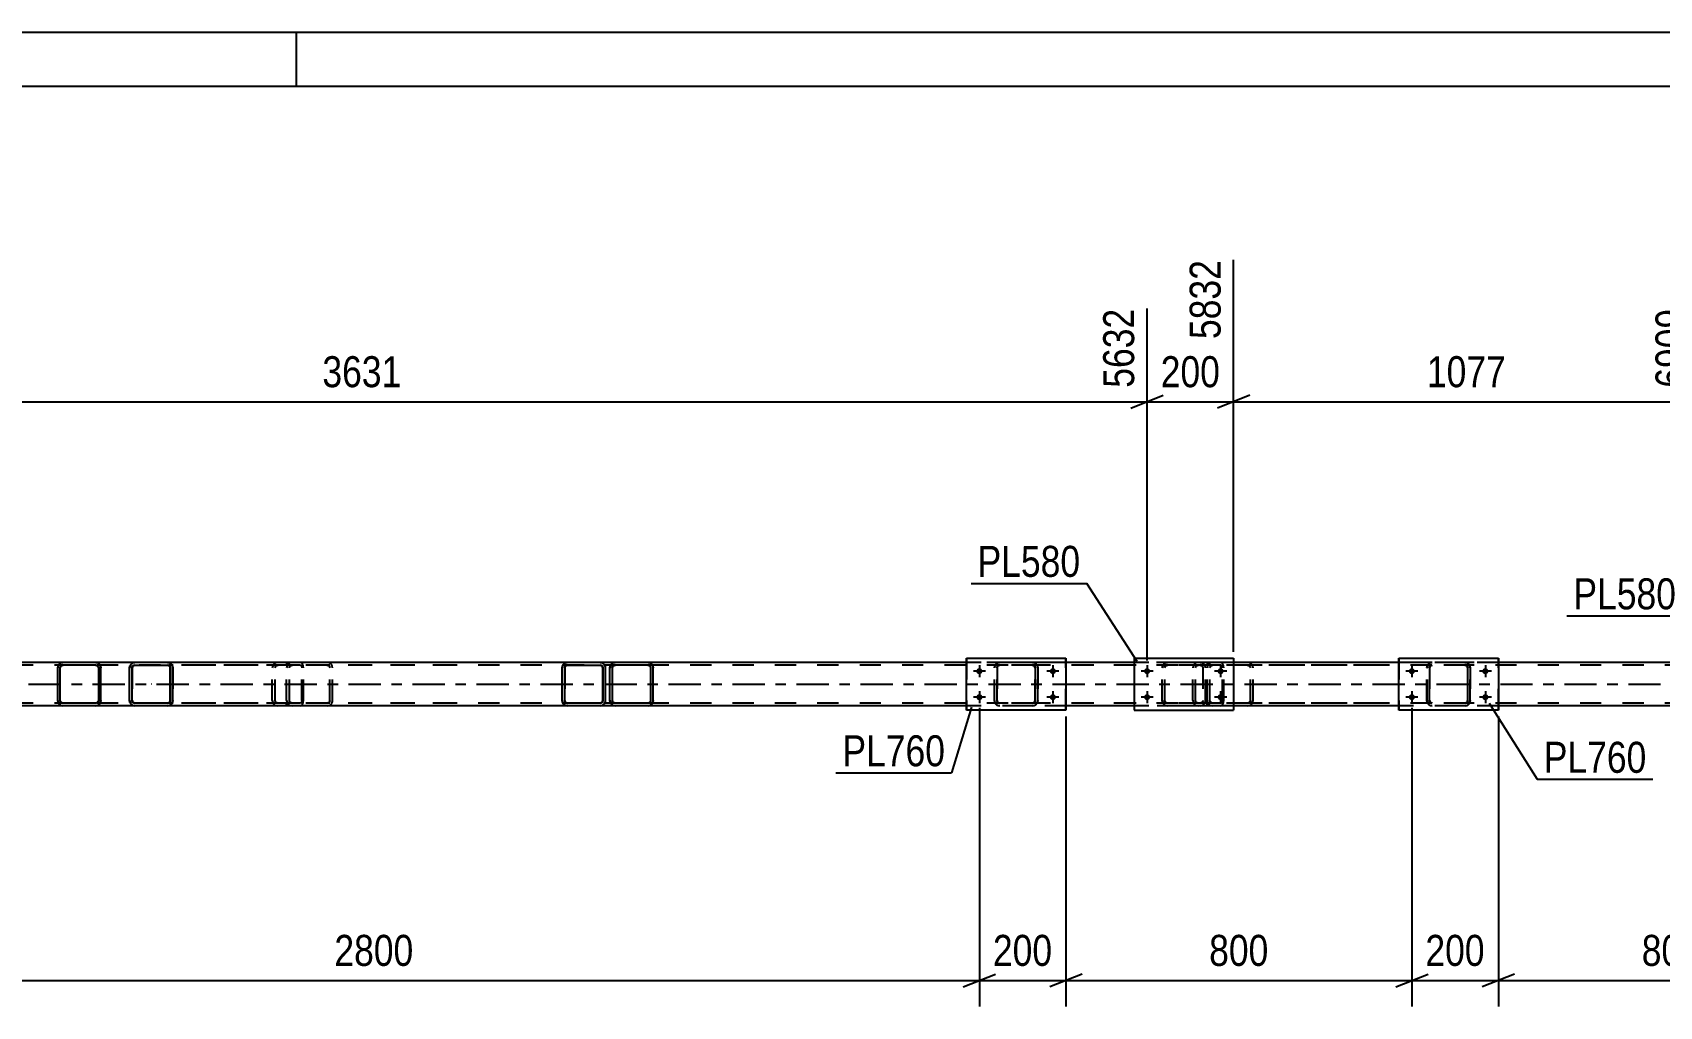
# Model space of a CAD drawing. Header units: millimetres. Extents: x -49 to 792, y -420 to 174.
# Drawn here: x 137.5 to 288, y 83.7 to 173.7 of the extents above; entities that cross this region are included whole.
import ezdxf

# ---------------------------------------------------------------- set-up
doc = ezdxf.new("R2010")
doc.units = ezdxf.units.MM
doc.linetypes.add('DXK_LINE_DOT2', pattern=[3.9198, 1.9599, -1.9599])
doc.linetypes.add('DXK_LINE_DOT3', pattern=[5.9187, 2.979, -0.9799, 0.9799, -0.9799])
doc.styles.add('Arial Narrow', font='ARIALN.TTF', dxfattribs={"height": 0.2})

# ---------------------------------------------------------------- blocks, each defined once
blk = doc.blocks.new('Unknown-122570535-1133')
at = {"color": 5, "linetype": 'Continuous'}
for p, q in [((791.91, 173.75), (-49.09, 173.75)), ((161.91, 168.75), (161.91, 173.75)), ((786.91, 168.75), (-44.09, 168.75))]:
    blk.add_line(p, q, dxfattribs=at)
blk = doc.blocks.new('Part-122570535-4257 - 3943')
at = {"color": 2, "linetype": 'Continuous'}
for p, q in [((263.86, 111.12), (263.86, 115.92)), ((263.86, 115.92), (263.86, 115.92)), ((263.86, 115.92), (273.06, 115.92)), ((273.06, 115.92), (273.06, 111.12)), ((263.86, 111.12), (263.86, 111.12)), ((273.06, 111.12), (263.86, 111.12))]:
    blk.add_line(p, q, dxfattribs=at)
at = {"color": 7, "linetype": 'DXK_LINE_DOT2'}
for p, q in [((263.86, 115.92), (263.86, 111.12)), ((263.86, 115.92), (263.86, 115.92)), ((273.06, 111.12), (273.06, 115.92)), ((263.86, 111.12), (263.86, 111.12))]:
    blk.add_line(p, q, dxfattribs=at)
blk = doc.blocks.new('Part-122570535-4036 - 3943')
at = {"color": 2, "linetype": 'Continuous'}
for p, q in [((239.37, 115.92), (239.37, 111.12)), ((239.37, 115.92), (248.57, 115.92)), ((248.57, 115.92), (248.57, 111.12)), ((239.37, 111.12), (248.57, 111.12))]:
    blk.add_line(p, q, dxfattribs=at)
blk = doc.blocks.new('Part-122570535-4252 - 3943')
at = {"color": 7, "linetype": 'DXK_LINE_DOT2'}
for p, q in [((266.45, 115.04), (266.49, 115.22)), ((266.45, 115.04), (266.46, 115.04)), ((266.45, 112), (266.45, 115.04)), ((266.49, 115.22), (266.46, 115.04)), ((266.46, 112), (266.46, 115.04)), ((266.71, 115.13), (266.69, 115.04)), ((266.7, 115.04), (266.69, 115.04)), ((266.69, 115.04), (266.69, 112)), ((266.7, 115.04), (266.71, 115.13)), ((266.7, 112), (266.7, 115.04)), ((266.71, 115.13), (266.77, 115.21)), ((266.76, 115.21), (266.71, 115.13)), ((266.75, 115.48), (266.93, 115.52)), ((266.94, 115.52), (266.75, 115.48)), ((266.75, 115.48), (266.75, 115.48)), ((266.84, 115.26), (266.76, 115.21)), ((266.77, 115.21), (266.84, 115.26)), ((266.84, 115.26), (266.94, 115.28)), ((266.93, 115.28), (266.84, 115.26)), ((269.98, 115.52), (266.93, 115.52)), ((269.98, 115.28), (266.93, 115.28)), ((269.97, 115.52), (270.16, 115.48)), ((270.06, 115.26), (269.97, 115.28)), ((270.16, 115.48), (269.98, 115.52)), ((269.98, 115.28), (270.07, 115.26)), ((270.06, 115.26), (270.07, 115.26)), ((270.14, 115.21), (270.06, 115.26)), ((270.07, 115.26), (270.15, 115.21)), ((270.19, 115.13), (270.14, 115.21)), ((270.15, 115.21), (270.2, 115.13)), ((270.21, 115.04), (270.19, 115.13)), ((270.2, 115.13), (270.22, 115.04)), ((270.22, 115.04), (270.21, 115.04)), ((270.21, 115.04), (270.21, 112)), ((270.22, 112), (270.22, 115.04)), ((270.42, 115.22), (270.45, 115.04)), ((270.46, 115.04), (270.42, 115.22)), ((270.46, 115.04), (270.45, 115.04)), ((270.45, 115.04), (270.45, 112)), ((270.46, 112), (270.46, 115.04)), ((266.46, 112), (266.45, 112)), ((266.49, 111.81), (266.45, 112)), ((266.46, 112), (266.49, 111.81)), ((266.69, 112), (266.7, 112)), ((266.69, 112), (266.71, 111.91)), ((266.71, 111.91), (266.7, 112)), ((266.77, 111.83), (266.71, 111.91)), ((266.71, 111.91), (266.76, 111.83)), ((266.75, 111.56), (266.75, 111.56)), ((266.93, 111.52), (266.75, 111.56)), ((266.75, 111.56), (266.94, 111.52)), ((266.76, 111.83), (266.84, 111.78)), ((266.84, 111.78), (266.77, 111.83)), ((266.94, 111.76), (266.84, 111.78)), ((266.84, 111.78), (266.93, 111.76)), ((269.98, 111.76), (266.93, 111.76)), ((269.98, 111.52), (266.93, 111.52)), ((269.97, 111.76), (270.06, 111.78)), ((270.16, 111.56), (269.97, 111.52)), ((270.07, 111.78), (269.98, 111.76)), ((269.98, 111.52), (270.16, 111.56)), ((270.06, 111.78), (270.14, 111.83)), ((270.06, 111.78), (270.07, 111.78)), ((270.15, 111.83), (270.07, 111.78)), ((270.14, 111.83), (270.19, 111.91)), ((270.2, 111.91), (270.15, 111.83)), ((270.19, 111.91), (270.21, 112)), ((270.22, 112), (270.2, 111.91)), ((270.21, 112), (270.22, 112)), ((270.45, 112), (270.42, 111.81)), ((270.42, 111.81), (270.46, 112)), ((270.45, 112), (270.46, 112))]:
    blk.add_line(p, q, dxfattribs=at)
for centre, start, end in [((266.93, 115.04), 112.5, 157.5), ((266.94, 115.04), 112.5, 157.5), ((269.97, 115.04), 22.5, 67.5), ((269.98, 115.04), 22.5, 67.5), ((266.93, 112), 202.5, 247.5), ((266.94, 112), 202.5, 247.5), ((269.97, 112), 292.5, 337.5), ((269.98, 112), 292.5, 337.5)]:
    blk.add_arc(centre, 0.48, start, end, dxfattribs=at)
blk = doc.blocks.new('Bolt-122570535-4004 - 3943')
at = {"linetype": 'Continuous'}
for points in [[(224.78, 114.72), (224.78, 114.78), (224.8, 114.83), (224.83, 114.88), (224.87, 114.93), (224.92, 114.96), (224.97, 114.98), (225.03, 115), (225.09, 115), (225.14, 114.98), (225.2, 114.96), (225.24, 114.93), (225.28, 114.88), (225.31, 114.83), (225.33, 114.78), (225.34, 114.72), (225.33, 114.66), (225.31, 114.6), (225.28, 114.55), (225.24, 114.51), (225.2, 114.48), (225.14, 114.45), (225.09, 114.44), (225.03, 114.44), (224.97, 114.45), (224.92, 114.48), (224.87, 114.51), (224.83, 114.55), (224.8, 114.6), (224.78, 114.66)], [(231.58, 114.72), (231.58, 114.78), (231.6, 114.83), (231.63, 114.88), (231.67, 114.93), (231.72, 114.96), (231.77, 114.98), (231.83, 115), (231.89, 115), (231.94, 114.98), (232, 114.96), (232.04, 114.93), (232.08, 114.88), (232.11, 114.83), (232.13, 114.78), (232.14, 114.72), (232.13, 114.66), (232.11, 114.6), (232.08, 114.55), (232.04, 114.51), (232, 114.48), (231.94, 114.45), (231.89, 114.44), (231.83, 114.44), (231.77, 114.45), (231.72, 114.48), (231.67, 114.51), (231.63, 114.55), (231.6, 114.6), (231.58, 114.66)], [(224.78, 112.32), (224.78, 112.38), (224.8, 112.43), (224.83, 112.48), (224.87, 112.53), (224.92, 112.56), (224.97, 112.58), (225.03, 112.6), (225.09, 112.6), (225.14, 112.58), (225.2, 112.56), (225.24, 112.53), (225.28, 112.48), (225.31, 112.43), (225.33, 112.38), (225.34, 112.32), (225.33, 112.26), (225.31, 112.2), (225.28, 112.15), (225.24, 112.11), (225.2, 112.08), (225.14, 112.05), (225.09, 112.04), (225.03, 112.04), (224.97, 112.05), (224.92, 112.08), (224.87, 112.11), (224.83, 112.15), (224.8, 112.2), (224.78, 112.26)], [(231.58, 112.32), (231.58, 112.38), (231.6, 112.43), (231.63, 112.48), (231.67, 112.53), (231.72, 112.56), (231.77, 112.58), (231.83, 112.6), (231.89, 112.6), (231.94, 112.58), (232, 112.56), (232.04, 112.53), (232.08, 112.48), (232.11, 112.43), (232.13, 112.38), (232.14, 112.32), (232.13, 112.26), (232.11, 112.2), (232.08, 112.15), (232.04, 112.11), (232, 112.08), (231.94, 112.05), (231.89, 112.04), (231.83, 112.04), (231.77, 112.05), (231.72, 112.08), (231.67, 112.11), (231.63, 112.15), (231.6, 112.2), (231.58, 112.26)]]:
    blk.add_hatch(color=1, dxfattribs=at).paths.add_polyline_path(points)
at = {"color": 1, "linetype": 'Continuous'}
for p, q in [((225.62, 114.72), (224.5, 114.72)), ((225.06, 115.28), (225.06, 114.16)), ((232.42, 114.72), (231.3, 114.72)), ((231.86, 115.28), (231.86, 114.16)), ((225.06, 112.88), (225.06, 111.76)), ((231.86, 112.88), (231.86, 111.76)), ((225.62, 112.32), (224.5, 112.32)), ((232.42, 112.32), (231.3, 112.32))]:
    blk.add_line(p, q, dxfattribs=at)
blk = doc.blocks.new('Bolt-122570535-4005 - 3943')
at = {"linetype": 'Continuous'}
for points in [[(240.57, 114.44, -1), (240.57, 115, -1)], [(247.37, 114.44, -1), (247.37, 115, -1)], [(240.57, 112.04, -1), (240.57, 112.6, -1)], [(247.37, 112.04, -1), (247.37, 112.6, -1)]]:
    blk.add_hatch(color=1, dxfattribs=at).paths.add_polyline_path(points)
at = {"color": 1, "linetype": 'Continuous'}
for p, q in [((241.13, 114.72), (240.01, 114.72)), ((240.57, 115.28), (240.57, 114.16)), ((247.93, 114.72), (246.81, 114.72)), ((247.37, 115.28), (247.37, 114.16)), ((240.57, 112.88), (240.57, 111.76)), ((247.37, 112.88), (247.37, 111.76)), ((241.13, 112.32), (240.01, 112.32)), ((247.93, 112.32), (246.81, 112.32))]:
    blk.add_line(p, q, dxfattribs=at)
blk = doc.blocks.new('Bolt-122570535-4006 - 3943')
at = {"linetype": 'Continuous'}
for points in [[(264.78, 114.72), (264.78, 114.78), (264.8, 114.83), (264.83, 114.88), (264.87, 114.93), (264.92, 114.96), (264.97, 114.98), (265.03, 115), (265.09, 115), (265.14, 114.98), (265.2, 114.96), (265.24, 114.93), (265.28, 114.88), (265.31, 114.83), (265.33, 114.78), (265.34, 114.72), (265.33, 114.66), (265.31, 114.6), (265.28, 114.55), (265.24, 114.51), (265.2, 114.48), (265.14, 114.45), (265.09, 114.44), (265.03, 114.44), (264.97, 114.45), (264.92, 114.48), (264.87, 114.51), (264.83, 114.55), (264.8, 114.6), (264.78, 114.66)], [(271.58, 114.72), (271.58, 114.78), (271.6, 114.83), (271.63, 114.88), (271.67, 114.93), (271.72, 114.96), (271.77, 114.98), (271.83, 115), (271.89, 115), (271.94, 114.98), (272, 114.96), (272.04, 114.93), (272.08, 114.88), (272.11, 114.83), (272.13, 114.78), (272.14, 114.72), (272.13, 114.66), (272.11, 114.6), (272.08, 114.55), (272.04, 114.51), (272, 114.48), (271.94, 114.45), (271.89, 114.44), (271.83, 114.44), (271.77, 114.45), (271.72, 114.48), (271.67, 114.51), (271.63, 114.55), (271.6, 114.6), (271.58, 114.66)], [(264.78, 112.32), (264.78, 112.38), (264.8, 112.43), (264.83, 112.48), (264.87, 112.53), (264.92, 112.56), (264.97, 112.58), (265.03, 112.6), (265.09, 112.6), (265.14, 112.58), (265.2, 112.56), (265.24, 112.53), (265.28, 112.48), (265.31, 112.43), (265.33, 112.38), (265.34, 112.32), (265.33, 112.26), (265.31, 112.2), (265.28, 112.15), (265.24, 112.11), (265.2, 112.08), (265.14, 112.05), (265.09, 112.04), (265.03, 112.04), (264.97, 112.05), (264.92, 112.08), (264.87, 112.11), (264.83, 112.15), (264.8, 112.2), (264.78, 112.26)], [(271.58, 112.32), (271.58, 112.38), (271.6, 112.43), (271.63, 112.48), (271.67, 112.53), (271.72, 112.56), (271.77, 112.58), (271.83, 112.6), (271.89, 112.6), (271.94, 112.58), (272, 112.56), (272.04, 112.53), (272.08, 112.48), (272.11, 112.43), (272.13, 112.38), (272.14, 112.32), (272.13, 112.26), (272.11, 112.2), (272.08, 112.15), (272.04, 112.11), (272, 112.08), (271.94, 112.05), (271.89, 112.04), (271.83, 112.04), (271.77, 112.05), (271.72, 112.08), (271.67, 112.11), (271.63, 112.15), (271.6, 112.2), (271.58, 112.26)]]:
    blk.add_hatch(color=1, dxfattribs=at).paths.add_polyline_path(points)
at = {"color": 1, "linetype": 'Continuous'}
for p, q in [((265.62, 114.72), (264.5, 114.72)), ((265.06, 115.28), (265.06, 114.16)), ((272.42, 114.72), (271.3, 114.72)), ((271.86, 115.28), (271.86, 114.16)), ((265.06, 112.88), (265.06, 111.76)), ((271.86, 112.88), (271.86, 111.76)), ((265.62, 112.32), (264.5, 112.32)), ((272.42, 112.32), (271.3, 112.32))]:
    blk.add_line(p, q, dxfattribs=at)
blk = doc.blocks.new('Part-122570535-4007 - 3943')
at = {"color": 7, "linetype": 'DXK_LINE_DOT2'}
for p, q in [((241.97, 115.04), (242.01, 115.22)), ((242.01, 115.22), (241.97, 115.04)), ((241.97, 112), (241.97, 115.04)), ((242.21, 115.04), (242.23, 115.13)), ((242.21, 112), (242.21, 115.04)), ((242.23, 115.13), (242.28, 115.21)), ((242.27, 115.48), (242.45, 115.52)), ((242.45, 115.52), (242.27, 115.48)), ((242.28, 115.21), (242.36, 115.26)), ((242.36, 115.26), (242.45, 115.28)), ((245.49, 115.52), (242.45, 115.52)), ((245.49, 115.28), (242.45, 115.28)), ((245.49, 115.52), (245.67, 115.48)), ((245.67, 115.48), (245.49, 115.52)), ((245.49, 115.28), (245.58, 115.26)), ((245.58, 115.26), (245.66, 115.21)), ((245.66, 115.21), (245.71, 115.13)), ((245.71, 115.13), (245.73, 115.04)), ((245.73, 115.04), (245.73, 112)), ((245.93, 115.22), (245.97, 115.04)), ((245.97, 115.04), (245.93, 115.22)), ((245.97, 112), (245.97, 115.04)), ((242.01, 111.81), (241.97, 112)), ((241.97, 112), (242.01, 111.81)), ((242.23, 111.91), (242.21, 112)), ((242.28, 111.83), (242.23, 111.91)), ((242.45, 111.52), (242.27, 111.55)), ((242.27, 111.55), (242.45, 111.52)), ((242.36, 111.78), (242.28, 111.83)), ((242.45, 111.76), (242.36, 111.78)), ((245.49, 111.76), (242.45, 111.76)), ((245.49, 111.52), (242.45, 111.52)), ((245.58, 111.78), (245.49, 111.76)), ((245.67, 111.55), (245.49, 111.52)), ((245.49, 111.52), (245.67, 111.55)), ((245.66, 111.83), (245.58, 111.78)), ((245.71, 111.91), (245.66, 111.83)), ((245.73, 112), (245.71, 111.91)), ((245.97, 112), (245.93, 111.81)), ((245.93, 111.81), (245.97, 112))]:
    blk.add_line(p, q, dxfattribs=at)
at = {"color": 7, "linetype": 'DXK_LINE_DOT3'}
blk.add_line((243.97, 113.52), (243.97, 113.52), dxfattribs=at)
at = {"color": 7, "linetype": 'DXK_LINE_DOT2'}
for centre, start, end in [((242.45, 115.04), 112.5, 157.5), ((242.45, 115.04), 112.5, 157.5), ((245.49, 115.04), 22.5, 67.5), ((245.49, 115.04), 22.5, 67.5), ((242.45, 112), 202.5, 247.5), ((242.45, 112), 202.5, 247.5), ((245.49, 112), 292.5, 337.5), ((245.49, 112), 292.5, 337.5)]:
    blk.add_arc(centre, 0.48, start, end, dxfattribs=at)
blk = doc.blocks.new('Part-122570535-4025 - 3943')
at = {"color": 2, "linetype": 'Continuous'}
for p, q in [((139.85, 115.22), (139.81, 115.04)), ((139.81, 112), (139.81, 115.04)), ((140.05, 115.04), (140.07, 115.13)), ((140.05, 112), (140.05, 115.04)), ((140.07, 115.13), (140.12, 115.21)), ((140.29, 115.52), (140.11, 115.48)), ((140.12, 115.21), (140.2, 115.26)), ((140.2, 115.26), (140.29, 115.28)), ((143.33, 115.52), (140.29, 115.52)), ((143.33, 115.28), (140.29, 115.28)), ((143.51, 115.48), (143.33, 115.52)), ((143.33, 115.28), (143.42, 115.26)), ((143.42, 115.26), (143.5, 115.21)), ((143.5, 115.21), (143.55, 115.13)), ((143.55, 115.13), (143.57, 115.04)), ((143.57, 115.04), (143.57, 112)), ((143.81, 115.04), (143.77, 115.22)), ((143.81, 112), (143.81, 115.04)), ((139.81, 112), (139.85, 111.81)), ((140.07, 111.91), (140.05, 112)), ((140.12, 111.83), (140.07, 111.91)), ((140.11, 111.55), (140.29, 111.52)), ((140.2, 111.78), (140.12, 111.83)), ((140.29, 111.76), (140.2, 111.78)), ((143.33, 111.76), (140.29, 111.76)), ((143.33, 111.52), (140.29, 111.52)), ((143.42, 111.78), (143.33, 111.76)), ((143.33, 111.52), (143.51, 111.55)), ((143.5, 111.83), (143.42, 111.78)), ((143.55, 111.91), (143.5, 111.83)), ((143.57, 112), (143.55, 111.91)), ((143.77, 111.81), (143.81, 112))]:
    blk.add_line(p, q, dxfattribs=at)
at = {"color": 7, "linetype": 'DXK_LINE_DOT2'}
for p, q in [((139.81, 115.04), (139.85, 115.22)), ((140.11, 115.48), (140.29, 115.52)), ((143.33, 115.52), (143.51, 115.48)), ((143.77, 115.22), (143.81, 115.04)), ((139.85, 111.81), (139.81, 112)), ((140.29, 111.52), (140.11, 111.55)), ((143.51, 111.55), (143.33, 111.52)), ((143.81, 112), (143.77, 111.81))]:
    blk.add_line(p, q, dxfattribs=at)
at = {"color": 7, "linetype": 'DXK_LINE_DOT3'}
blk.add_line((141.81, 113.52), (141.81, 113.52), dxfattribs=at)
at = {"color": 2, "linetype": 'Continuous'}
for centre, start, end in [((140.29, 115.04), 112.5, 157.5), ((143.33, 115.04), 22.5, 67.5), ((140.29, 112), 202.5, 247.5), ((143.33, 112), 292.5, 337.5)]:
    blk.add_arc(centre, 0.48, start, end, dxfattribs=at)
at = {"color": 7, "linetype": 'DXK_LINE_DOT2'}
for centre, start, end in [((140.29, 115.04), 112.5, 157.5), ((143.33, 115.04), 22.5, 67.5), ((140.29, 112), 202.5, 247.5), ((143.33, 112), 292.5, 337.5)]:
    blk.add_arc(centre, 0.48, start, end, dxfattribs=at)
blk = doc.blocks.new('Part-122570535-4030 - 3943')
at = {"color": 2, "linetype": 'Continuous'}
for p, q in [((223.86, 111.12), (223.86, 115.92)), ((223.86, 115.92), (223.86, 115.92)), ((223.86, 115.92), (233.06, 115.92)), ((233.06, 115.92), (233.06, 111.12)), ((223.86, 111.12), (223.86, 111.12)), ((233.06, 111.12), (223.86, 111.12))]:
    blk.add_line(p, q, dxfattribs=at)
at = {"color": 7, "linetype": 'DXK_LINE_DOT2'}
for p, q in [((223.86, 115.92), (223.86, 111.12)), ((223.86, 115.92), (223.86, 115.92)), ((233.06, 111.12), (233.06, 115.92)), ((223.86, 111.12), (223.86, 111.12))]:
    blk.add_line(p, q, dxfattribs=at)
blk = doc.blocks.new('Part-122570535-4031 - 3943')
at = {"color": 2, "linetype": 'Continuous'}
for p, q in [((190.93, 115.22), (190.89, 115.04)), ((190.89, 112), (190.89, 115.04)), ((191.13, 115.04), (191.15, 115.13)), ((191.13, 112), (191.13, 115.04)), ((191.15, 115.13), (191.2, 115.21)), ((191.37, 115.52), (191.19, 115.48)), ((191.2, 115.21), (191.28, 115.26)), ((191.28, 115.26), (191.37, 115.28)), ((194.41, 115.52), (191.37, 115.52)), ((194.41, 115.28), (191.37, 115.28)), ((194.59, 115.48), (194.41, 115.52)), ((194.41, 115.28), (194.5, 115.26)), ((194.5, 115.26), (194.58, 115.21)), ((194.58, 115.21), (194.63, 115.13)), ((194.63, 115.13), (194.65, 115.04)), ((194.65, 115.04), (194.65, 112)), ((194.89, 115.04), (194.85, 115.22)), ((194.89, 112), (194.89, 115.04)), ((190.89, 112), (190.93, 111.81)), ((191.15, 111.91), (191.13, 112)), ((191.2, 111.83), (191.15, 111.91)), ((191.19, 111.55), (191.37, 111.52)), ((191.28, 111.78), (191.2, 111.83)), ((191.37, 111.76), (191.28, 111.78)), ((194.41, 111.76), (191.37, 111.76)), ((194.41, 111.52), (191.37, 111.52)), ((194.5, 111.78), (194.41, 111.76)), ((194.41, 111.52), (194.59, 111.55)), ((194.58, 111.83), (194.5, 111.78)), ((194.63, 111.91), (194.58, 111.83)), ((194.65, 112), (194.63, 111.91)), ((194.85, 111.81), (194.89, 112))]:
    blk.add_line(p, q, dxfattribs=at)
at = {"color": 7, "linetype": 'DXK_LINE_DOT2'}
for p, q in [((190.89, 115.04), (190.93, 115.22)), ((191.19, 115.48), (191.37, 115.52)), ((194.41, 115.52), (194.59, 115.48)), ((194.85, 115.22), (194.89, 115.04)), ((190.93, 111.81), (190.89, 112)), ((191.37, 111.52), (191.19, 111.55)), ((194.59, 111.55), (194.41, 111.52)), ((194.89, 112), (194.85, 111.81))]:
    blk.add_line(p, q, dxfattribs=at)
at = {"color": 7, "linetype": 'DXK_LINE_DOT3'}
blk.add_line((192.89, 113.52), (192.89, 113.52), dxfattribs=at)
at = {"color": 2, "linetype": 'Continuous'}
for centre, start, end in [((191.37, 115.04), 112.5, 157.5), ((194.41, 115.04), 22.5, 67.5), ((191.37, 112), 202.5, 247.5), ((194.41, 112), 292.5, 337.5)]:
    blk.add_arc(centre, 0.48, start, end, dxfattribs=at)
at = {"color": 7, "linetype": 'DXK_LINE_DOT2'}
for centre, start, end in [((191.37, 115.04), 112.5, 157.5), ((194.41, 115.04), 22.5, 67.5), ((191.37, 112), 202.5, 247.5), ((194.41, 112), 292.5, 337.5)]:
    blk.add_arc(centre, 0.48, start, end, dxfattribs=at)
blk = doc.blocks.new('Part-122570535-4189 - 3943')
at = {"color": 7, "linetype": 'DXK_LINE_DOT2'}
for p, q in [((246.15, 115.21), (246.12, 115.04)), ((246.12, 112), (246.12, 115.04)), ((246.16, 115.22), (246.15, 115.21)), ((246.37, 115.04), (246.39, 115.13)), ((246.37, 112), (246.37, 115.04)), ((246.39, 115.13), (246.45, 115.21)), ((246.63, 115.52), (246.43, 115.48)), ((246.45, 115.21), (246.53, 115.26)), ((246.53, 115.26), (246.63, 115.28)), ((261.62, 115.52), (246.63, 115.52)), ((261.62, 115.28), (246.63, 115.28)), ((250.06, 115.48), (249.86, 115.52)), ((249.86, 115.28), (249.96, 115.26)), ((249.96, 115.26), (250.04, 115.21)), ((250.04, 115.21), (250.1, 115.13)), ((250.1, 115.13), (250.12, 115.04)), ((250.12, 112), (250.12, 115.04)), ((250.34, 115.21), (250.33, 115.22)), ((250.37, 115.04), (250.34, 115.21)), ((250.37, 112), (250.37, 115.04)), ((246.12, 112), (246.14, 111.91)), ((246.14, 111.91), (246.16, 111.81)), ((246.39, 111.91), (246.37, 112)), ((246.45, 111.83), (246.39, 111.91)), ((246.43, 111.56), (246.63, 111.52)), ((246.53, 111.78), (246.45, 111.83)), ((246.63, 111.76), (246.53, 111.78)), ((261.62, 111.76), (246.63, 111.76)), ((261.62, 111.52), (246.63, 111.52)), ((249.96, 111.78), (249.86, 111.76)), ((249.86, 111.52), (250.06, 111.56)), ((250.04, 111.83), (249.96, 111.78)), ((250.1, 111.91), (250.04, 111.83)), ((250.12, 112), (250.1, 111.91)), ((250.33, 111.81), (250.35, 111.91)), ((250.35, 111.91), (250.37, 112))]:
    blk.add_line(p, q, dxfattribs=at)
for centre, start, end in [((246.61, 115.02), 110.7583, 155.68), ((249.88, 115.02), 24.32, 69.2417), ((246.61, 112.02), 204.32, 249.2417), ((249.88, 112.02), 290.7583, 335.68)]:
    blk.add_arc(centre, 0.496, start, end, dxfattribs=at)
blk = doc.blocks.new('Part-122570535-4190 - 3943')
at = {"color": 7, "linetype": 'DXK_LINE_DOT2'}
for p, q in [((247.39, 115.52), (235.24, 115.52)), ((247.39, 115.28), (235.24, 115.28)), ((244.83, 115.21), (244.8, 115.04)), ((244.8, 112), (244.8, 115.04)), ((244.84, 115.22), (244.83, 115.21)), ((245.05, 115.04), (245.07, 115.13)), ((245.05, 112), (245.05, 115.04)), ((245.07, 115.13), (245.12, 115.21)), ((245.3, 115.52), (245.11, 115.48)), ((245.12, 115.21), (245.21, 115.26)), ((245.21, 115.26), (245.3, 115.28)), ((246.12, 115.52), (246.12, 115.28)), ((247.5, 115.48), (247.39, 115.52)), ((247.39, 115.28), (247.44, 115.26)), ((247.44, 115.26), (247.49, 115.21)), ((247.49, 115.21), (247.52, 115.13)), ((247.58, 115.38), (247.5, 115.48)), ((247.52, 115.13), (247.53, 115.04)), ((247.53, 112), (247.53, 115.04)), ((247.64, 115.22), (247.58, 115.38)), ((247.66, 115.04), (247.64, 115.22)), ((247.66, 112), (247.66, 115.04)), ((247.39, 111.76), (235.24, 111.76)), ((247.39, 111.52), (235.24, 111.52)), ((244.8, 112), (244.82, 111.91)), ((244.82, 111.91), (244.84, 111.81)), ((245.07, 111.91), (245.05, 112)), ((245.12, 111.83), (245.07, 111.91)), ((245.11, 111.56), (245.3, 111.52)), ((245.21, 111.78), (245.12, 111.83)), ((245.3, 111.76), (245.21, 111.78)), ((246.12, 111.52), (246.12, 111.76)), ((247.44, 111.78), (247.39, 111.76)), ((247.39, 111.52), (247.5, 111.56)), ((247.49, 111.83), (247.44, 111.78)), ((247.52, 111.91), (247.49, 111.83)), ((247.5, 111.56), (247.58, 111.66)), ((247.53, 112), (247.52, 111.91)), ((247.58, 111.66), (247.64, 111.81)), ((247.64, 111.81), (247.66, 112))]:
    blk.add_line(p, q, dxfattribs=at)
for centre, start, end in [((245.29, 115.02), 111.1941, 156.1506), ((245.29, 112.01), 203.8494, 248.8059)]:
    blk.add_arc(centre, 0.492, start, end, dxfattribs=at)
blk = doc.blocks.new('Part-122570535-4191 - 3943')
at = {"color": 7, "linetype": 'DXK_LINE_DOT2'}
for p, q in [((162.26, 115.52), (150.1, 115.52)), ((162.26, 115.28), (150.1, 115.28)), ((159.7, 115.21), (159.66, 115.04)), ((159.66, 112), (159.66, 115.04)), ((159.7, 115.22), (159.7, 115.21)), ((159.92, 115.04), (159.94, 115.13)), ((159.92, 112), (159.92, 115.04)), ((159.94, 115.13), (159.99, 115.21)), ((160.17, 115.52), (159.98, 115.48)), ((159.99, 115.21), (160.07, 115.26)), ((160.07, 115.26), (160.17, 115.28)), ((160.98, 115.52), (160.98, 115.28)), ((162.36, 115.48), (162.26, 115.52)), ((162.26, 115.28), (162.31, 115.26)), ((162.31, 115.26), (162.35, 115.21)), ((162.35, 115.21), (162.38, 115.13)), ((162.45, 115.38), (162.36, 115.48)), ((162.38, 115.13), (162.39, 115.04)), ((162.39, 112), (162.39, 115.04)), ((162.51, 115.22), (162.45, 115.38)), ((162.53, 115.04), (162.51, 115.22)), ((162.53, 112), (162.53, 115.04)), ((162.26, 111.76), (150.1, 111.76)), ((162.26, 111.52), (150.1, 111.52)), ((159.66, 112), (159.68, 111.91)), ((159.68, 111.91), (159.7, 111.81)), ((159.94, 111.91), (159.92, 112)), ((159.99, 111.83), (159.94, 111.91)), ((159.98, 111.56), (160.17, 111.52)), ((160.07, 111.78), (159.99, 111.83)), ((160.17, 111.76), (160.07, 111.78)), ((160.98, 111.52), (160.98, 111.76)), ((162.31, 111.78), (162.26, 111.76)), ((162.26, 111.52), (162.36, 111.56)), ((162.35, 111.83), (162.31, 111.78)), ((162.38, 111.91), (162.35, 111.83)), ((162.36, 111.56), (162.45, 111.66)), ((162.39, 112), (162.38, 111.91)), ((162.45, 111.66), (162.51, 111.81)), ((162.51, 111.81), (162.53, 112))]:
    blk.add_line(p, q, dxfattribs=at)
for centre, start, end in [((160.15, 115.02), 111.1941, 156.1506), ((160.15, 112.01), 203.8494, 248.8059)]:
    blk.add_arc(centre, 0.492, start, end, dxfattribs=at)
blk = doc.blocks.new('Part-122570535-4210 - 3943')
at = {"color": 7, "linetype": 'DXK_LINE_DOT2'}
for p, q in [((709.84, 115.52), (54.26, 115.52)), ((709.84, 115.28), (54.26, 115.28)), ((143.33, 115.52), (140.29, 115.52)), ((149.98, 115.52), (146.94, 115.52)), ((189.99, 115.52), (186.95, 115.52)), ((194.41, 115.52), (191.37, 115.52)), ((233.06, 115.52), (223.86, 115.52)), ((248.57, 115.52), (239.37, 115.52)), ((273.06, 115.52), (263.86, 115.52)), ((709.84, 111.76), (54.26, 111.76)), ((143.33, 111.52), (140.29, 111.52)), ((149.98, 111.52), (146.94, 111.52)), ((189.99, 111.52), (186.95, 111.52)), ((194.41, 111.52), (191.37, 111.52)), ((233.06, 111.52), (223.86, 111.52)), ((248.57, 111.52), (239.37, 111.52)), ((273.06, 111.52), (263.86, 111.52))]:
    blk.add_line(p, q, dxfattribs=at)
at = {"color": 2, "linetype": 'Continuous'}
for p, q in [((140.29, 115.52), (113.06, 115.52)), ((146.94, 115.52), (143.33, 115.52)), ((186.95, 115.52), (149.98, 115.52)), ((191.37, 115.52), (189.99, 115.52)), ((223.86, 115.52), (194.41, 115.52)), ((239.37, 115.52), (233.06, 115.52)), ((263.86, 115.52), (248.57, 115.52)), ((290.45, 115.52), (273.06, 115.52)), ((140.29, 111.52), (113.06, 111.52)), ((146.94, 111.52), (143.33, 111.52)), ((186.95, 111.52), (149.98, 111.52)), ((191.37, 111.52), (189.99, 111.52)), ((223.86, 111.52), (194.41, 111.52)), ((239.37, 111.52), (233.06, 111.52)), ((263.86, 111.52), (248.57, 111.52)), ((290.45, 111.52), (273.06, 111.52))]:
    blk.add_line(p, q, dxfattribs=at)
at = {"color": 7, "linetype": 'DXK_LINE_DOT3'}
blk.add_line((54.26, 113.52), (709.84, 113.52), dxfattribs=at)
blk = doc.blocks.new('Part-122570535-4216 - 3943')
at = {"color": 7, "linetype": 'DXK_LINE_DOT2'}
for p, q in [((161.02, 115.21), (160.98, 115.04)), ((160.98, 112), (160.98, 115.04)), ((161.02, 115.22), (161.02, 115.21)), ((161.24, 115.04), (161.26, 115.13)), ((161.24, 112), (161.24, 115.04)), ((161.26, 115.13), (161.31, 115.21)), ((161.49, 115.52), (161.3, 115.48)), ((161.31, 115.21), (161.4, 115.26)), ((161.4, 115.26), (161.49, 115.28)), ((176.48, 115.52), (161.49, 115.52)), ((176.48, 115.28), (161.49, 115.28)), ((164.92, 115.48), (164.73, 115.52)), ((164.73, 115.28), (164.83, 115.26)), ((164.83, 115.26), (164.91, 115.21)), ((164.91, 115.21), (164.96, 115.13)), ((164.96, 115.13), (164.98, 115.04)), ((164.98, 112), (164.98, 115.04)), ((165.2, 115.21), (165.2, 115.22)), ((165.24, 115.04), (165.2, 115.21)), ((165.24, 112), (165.24, 115.04)), ((160.98, 112), (161, 111.91)), ((161, 111.91), (161.02, 111.81)), ((161.26, 111.91), (161.24, 112)), ((161.31, 111.83), (161.26, 111.91)), ((161.3, 111.56), (161.49, 111.52)), ((161.4, 111.78), (161.31, 111.83)), ((161.49, 111.76), (161.4, 111.78)), ((176.48, 111.76), (161.49, 111.76)), ((176.48, 111.52), (161.49, 111.52)), ((164.83, 111.78), (164.73, 111.76)), ((164.73, 111.52), (164.92, 111.56)), ((164.91, 111.83), (164.83, 111.78)), ((164.96, 111.91), (164.91, 111.83)), ((164.98, 112), (164.96, 111.91)), ((165.2, 111.81), (165.22, 111.91)), ((165.22, 111.91), (165.24, 112))]:
    blk.add_line(p, q, dxfattribs=at)
for centre, start, end in [((161.47, 115.02), 110.7583, 155.68), ((164.75, 115.02), 24.32, 69.2417), ((161.47, 112.02), 204.32, 249.2417), ((164.75, 112.02), 290.7583, 335.68)]:
    blk.add_arc(centre, 0.496, start, end, dxfattribs=at)
blk = doc.blocks.new('Part-122570535-4249 - 3943')
at = {"color": 2, "linetype": 'Continuous'}
for p, q in [((146.46, 115.04), (146.49, 115.22)), ((146.5, 115.22), (146.46, 115.04)), ((146.46, 112), (146.46, 115.04)), ((146.46, 115.04), (146.46, 115.04)), ((146.46, 112), (146.46, 115.04)), ((146.7, 115.04), (146.72, 115.13)), ((146.7, 112), (146.7, 115.04)), ((146.72, 115.13), (146.77, 115.21)), ((146.75, 115.48), (146.94, 115.52)), ((146.75, 115.48), (146.76, 115.48)), ((146.94, 115.52), (146.76, 115.48)), ((146.77, 115.21), (146.85, 115.26)), ((146.85, 115.26), (146.94, 115.28)), ((149.98, 115.52), (146.94, 115.52)), ((146.94, 115.28), (149.98, 115.28)), ((150.17, 115.48), (149.98, 115.52)), ((149.98, 115.28), (150.07, 115.26)), ((150.07, 115.26), (149.98, 115.28)), ((150.07, 115.26), (150.07, 115.26)), ((150.07, 115.26), (150.15, 115.21)), ((150.15, 115.21), (150.07, 115.26)), ((150.15, 115.21), (150.2, 115.13)), ((150.2, 115.13), (150.15, 115.21)), ((150.2, 115.13), (150.22, 115.04)), ((150.22, 115.04), (150.2, 115.13)), ((150.22, 112), (150.22, 115.04)), ((150.22, 115.04), (150.22, 115.04)), ((150.22, 115.04), (150.22, 112)), ((150.46, 115.04), (150.43, 115.22)), ((150.46, 112), (150.46, 115.04)), ((146.46, 112), (146.46, 112)), ((146.49, 111.81), (146.46, 112)), ((146.46, 112), (146.5, 111.81)), ((146.72, 111.91), (146.7, 112)), ((146.77, 111.83), (146.72, 111.91)), ((146.75, 111.56), (146.76, 111.56)), ((146.94, 111.52), (146.75, 111.56)), ((146.76, 111.56), (146.94, 111.52)), ((146.85, 111.78), (146.77, 111.83)), ((146.94, 111.76), (146.85, 111.78)), ((149.98, 111.76), (146.94, 111.76)), ((149.98, 111.52), (146.94, 111.52)), ((150.07, 111.78), (149.98, 111.76)), ((149.98, 111.76), (150.07, 111.78)), ((149.98, 111.52), (150.17, 111.56)), ((150.15, 111.83), (150.07, 111.78)), ((150.07, 111.78), (150.15, 111.83)), ((150.07, 111.78), (150.07, 111.78)), ((150.2, 111.91), (150.15, 111.83)), ((150.15, 111.83), (150.2, 111.91)), ((150.22, 112), (150.2, 111.91)), ((150.2, 111.91), (150.22, 112)), ((150.22, 112), (150.22, 112)), ((150.43, 111.81), (150.46, 112))]:
    blk.add_line(p, q, dxfattribs=at)
at = {"color": 7, "linetype": 'DXK_LINE_DOT2'}
for p, q in [((146.72, 115.13), (146.7, 115.04)), ((146.7, 115.04), (146.7, 115.04)), ((146.7, 115.04), (146.7, 112)), ((146.77, 115.21), (146.72, 115.13)), ((146.85, 115.26), (146.77, 115.21)), ((146.94, 115.28), (146.85, 115.26)), ((146.94, 115.28), (146.94, 115.28)), ((146.94, 115.28), (146.94, 115.28)), ((149.98, 115.52), (150.16, 115.48)), ((150.42, 115.22), (150.46, 115.04)), ((150.46, 115.04), (150.46, 115.04)), ((150.46, 115.04), (150.46, 112)), ((146.7, 112), (146.7, 112)), ((146.7, 112), (146.72, 111.91)), ((146.72, 111.91), (146.77, 111.83)), ((146.77, 111.83), (146.85, 111.78)), ((146.85, 111.78), (146.94, 111.76)), ((146.94, 111.76), (146.94, 111.76)), ((146.94, 111.76), (146.94, 111.76)), ((150.16, 111.56), (149.98, 111.52)), ((150.46, 112), (150.42, 111.81)), ((150.46, 112), (150.46, 112))]:
    blk.add_line(p, q, dxfattribs=at)
at = {"color": 7, "linetype": 'DXK_LINE_DOT3'}
blk.add_line((148.47, 113.52), (148.45, 113.52), dxfattribs=at)
at = {"color": 2, "linetype": 'Continuous'}
for centre, start, end in [((146.94, 115.04), 112.5, 157.5), ((146.94, 115.04), 112.5, 157.5), ((149.98, 115.04), 22.5, 67.5), ((146.94, 112), 202.5, 247.5), ((146.94, 112), 202.5, 247.5), ((149.98, 112), 292.5, 337.5)]:
    blk.add_arc(centre, 0.48, start, end, dxfattribs=at)
at = {"color": 7, "linetype": 'DXK_LINE_DOT2'}
for centre, start, end in [((149.98, 115.04), 22.5, 67.5), ((149.98, 112), 292.5, 337.5)]:
    blk.add_arc(centre, 0.48, start, end, dxfattribs=at)
blk = doc.blocks.new('Part-122570535-4250 - 3943')
at = {"color": 2, "linetype": 'Continuous'}
for p, q in [((186.46, 115.04), (186.5, 115.22)), ((186.46, 115.04), (186.47, 115.04)), ((186.46, 112), (186.46, 115.04)), ((186.5, 115.22), (186.47, 115.04)), ((186.47, 112), (186.47, 115.04)), ((186.71, 115.04), (186.73, 115.13)), ((186.71, 112), (186.71, 115.04)), ((186.73, 115.13), (186.78, 115.21)), ((186.76, 115.48), (186.94, 115.52)), ((186.95, 115.52), (186.76, 115.48)), ((186.76, 115.48), (186.76, 115.48)), ((186.78, 115.21), (186.86, 115.26)), ((186.86, 115.26), (186.95, 115.28)), ((189.99, 115.52), (186.94, 115.52)), ((186.95, 115.28), (189.99, 115.28)), ((190.08, 115.26), (189.98, 115.28)), ((190.17, 115.48), (189.99, 115.52)), ((189.99, 115.28), (190.08, 115.26)), ((190.08, 115.26), (190.08, 115.26)), ((190.08, 115.26), (190.16, 115.21)), ((190.15, 115.21), (190.08, 115.26)), ((190.2, 115.13), (190.15, 115.21)), ((190.16, 115.21), (190.21, 115.13)), ((190.22, 115.04), (190.2, 115.13)), ((190.21, 115.13), (190.23, 115.04)), ((190.23, 115.04), (190.22, 115.04)), ((190.22, 115.04), (190.22, 112)), ((190.23, 112), (190.23, 115.04)), ((190.47, 115.04), (190.43, 115.22)), ((190.47, 112), (190.47, 115.04)), ((186.47, 112), (186.46, 112)), ((186.5, 111.81), (186.46, 112)), ((186.47, 112), (186.5, 111.81)), ((186.73, 111.91), (186.71, 112)), ((186.78, 111.83), (186.73, 111.91)), ((186.76, 111.56), (186.76, 111.56)), ((186.94, 111.52), (186.76, 111.56)), ((186.76, 111.56), (186.95, 111.52)), ((186.86, 111.78), (186.78, 111.83)), ((186.95, 111.76), (186.86, 111.78)), ((189.99, 111.52), (186.94, 111.52)), ((189.99, 111.76), (186.95, 111.76)), ((189.98, 111.76), (190.08, 111.78)), ((190.08, 111.78), (189.99, 111.76)), ((189.99, 111.52), (190.17, 111.56)), ((190.16, 111.83), (190.08, 111.78)), ((190.08, 111.78), (190.15, 111.83)), ((190.08, 111.78), (190.08, 111.78)), ((190.15, 111.83), (190.2, 111.91)), ((190.21, 111.91), (190.16, 111.83)), ((190.2, 111.91), (190.22, 112)), ((190.23, 112), (190.21, 111.91)), ((190.22, 112), (190.23, 112)), ((190.43, 111.81), (190.47, 112))]:
    blk.add_line(p, q, dxfattribs=at)
at = {"color": 7, "linetype": 'DXK_LINE_DOT2'}
for p, q in [((186.72, 115.13), (186.7, 115.04)), ((186.71, 115.04), (186.7, 115.04)), ((186.7, 115.04), (186.7, 112)), ((186.77, 115.21), (186.72, 115.13)), ((186.85, 115.26), (186.77, 115.21)), ((186.94, 115.28), (186.85, 115.26)), ((186.94, 115.28), (186.95, 115.28)), ((186.95, 115.28), (186.94, 115.28)), ((189.98, 115.52), (190.17, 115.48)), ((190.43, 115.22), (190.46, 115.04)), ((190.47, 115.04), (190.46, 115.04)), ((190.46, 115.04), (190.46, 112)), ((186.7, 112), (186.71, 112)), ((186.7, 112), (186.72, 111.91)), ((186.72, 111.91), (186.77, 111.83)), ((186.77, 111.83), (186.85, 111.78)), ((186.85, 111.78), (186.94, 111.76)), ((186.94, 111.76), (186.95, 111.76)), ((186.95, 111.76), (186.94, 111.76)), ((190.17, 111.56), (189.98, 111.52)), ((190.46, 112), (190.43, 111.81)), ((190.46, 112), (190.47, 112))]:
    blk.add_line(p, q, dxfattribs=at)
at = {"color": 2, "linetype": 'Continuous'}
for centre, start, end in [((186.94, 115.04), 112.5, 157.5), ((186.95, 115.04), 112.5, 157.5), ((189.99, 115.04), 22.5, 67.5), ((186.94, 112), 202.5, 247.5), ((186.95, 112), 202.5, 247.5), ((189.99, 112), 292.5, 337.5)]:
    blk.add_arc(centre, 0.48, start, end, dxfattribs=at)
at = {"color": 7, "linetype": 'DXK_LINE_DOT2'}
for centre, start, end in [((189.98, 115.04), 22.5, 67.5), ((189.98, 112), 292.5, 337.5)]:
    blk.add_arc(centre, 0.48, start, end, dxfattribs=at)
blk = doc.blocks.new('Part-122570535-4251 - 3943')
at = {"color": 7, "linetype": 'DXK_LINE_DOT2'}
for p, q in [((226.45, 115.04), (226.49, 115.22)), ((226.45, 115.04), (226.46, 115.04)), ((226.45, 112), (226.45, 115.04)), ((226.49, 115.22), (226.46, 115.04)), ((226.46, 112), (226.46, 115.04)), ((226.71, 115.13), (226.69, 115.04)), ((226.7, 115.04), (226.69, 115.04)), ((226.69, 115.04), (226.69, 112)), ((226.7, 115.04), (226.71, 115.13)), ((226.7, 112), (226.7, 115.04)), ((226.71, 115.13), (226.77, 115.21)), ((226.76, 115.21), (226.71, 115.13)), ((226.75, 115.48), (226.93, 115.52)), ((226.94, 115.52), (226.75, 115.48)), ((226.75, 115.48), (226.75, 115.48)), ((226.84, 115.26), (226.76, 115.21)), ((226.77, 115.21), (226.84, 115.26)), ((226.84, 115.26), (226.94, 115.28)), ((226.93, 115.28), (226.84, 115.26)), ((229.98, 115.52), (226.93, 115.52)), ((229.98, 115.28), (226.93, 115.28)), ((229.97, 115.52), (230.16, 115.48)), ((230.06, 115.26), (229.97, 115.28)), ((230.16, 115.48), (229.98, 115.52)), ((229.98, 115.28), (230.07, 115.26)), ((230.06, 115.26), (230.07, 115.26)), ((230.14, 115.21), (230.06, 115.26)), ((230.07, 115.26), (230.15, 115.21)), ((230.19, 115.13), (230.14, 115.21)), ((230.15, 115.21), (230.2, 115.13)), ((230.21, 115.04), (230.19, 115.13)), ((230.2, 115.13), (230.22, 115.04)), ((230.22, 115.04), (230.21, 115.04)), ((230.21, 115.04), (230.21, 112)), ((230.22, 112), (230.22, 115.04)), ((230.42, 115.22), (230.45, 115.04)), ((230.46, 115.04), (230.42, 115.22)), ((230.46, 115.04), (230.45, 115.04)), ((230.45, 115.04), (230.45, 112)), ((230.46, 112), (230.46, 115.04)), ((226.46, 112), (226.45, 112)), ((226.49, 111.81), (226.45, 112)), ((226.46, 112), (226.49, 111.81)), ((226.69, 112), (226.7, 112)), ((226.69, 112), (226.71, 111.91)), ((226.71, 111.91), (226.7, 112)), ((226.77, 111.83), (226.71, 111.91)), ((226.71, 111.91), (226.76, 111.83)), ((226.75, 111.56), (226.75, 111.56)), ((226.93, 111.52), (226.75, 111.56)), ((226.75, 111.56), (226.94, 111.52)), ((226.76, 111.83), (226.84, 111.78)), ((226.84, 111.78), (226.77, 111.83)), ((226.94, 111.76), (226.84, 111.78)), ((226.84, 111.78), (226.93, 111.76)), ((229.98, 111.76), (226.93, 111.76)), ((229.98, 111.52), (226.93, 111.52)), ((229.97, 111.76), (230.06, 111.78)), ((230.16, 111.56), (229.97, 111.52)), ((230.07, 111.78), (229.98, 111.76)), ((229.98, 111.52), (230.16, 111.56)), ((230.06, 111.78), (230.14, 111.83)), ((230.06, 111.78), (230.07, 111.78)), ((230.15, 111.83), (230.07, 111.78)), ((230.14, 111.83), (230.19, 111.91)), ((230.2, 111.91), (230.15, 111.83)), ((230.19, 111.91), (230.21, 112)), ((230.22, 112), (230.2, 111.91)), ((230.21, 112), (230.22, 112)), ((230.45, 112), (230.42, 111.81)), ((230.42, 111.81), (230.46, 112)), ((230.45, 112), (230.46, 112))]:
    blk.add_line(p, q, dxfattribs=at)
for centre, start, end in [((226.93, 115.04), 112.5, 157.5), ((226.94, 115.04), 112.5, 157.5), ((229.97, 115.04), 22.5, 67.5), ((229.98, 115.04), 22.5, 67.5), ((226.93, 112), 202.5, 247.5), ((226.94, 112), 202.5, 247.5), ((229.97, 112), 292.5, 337.5), ((229.98, 112), 292.5, 337.5)]:
    blk.add_arc(centre, 0.48, start, end, dxfattribs=at)
blk = doc.blocks.new('StraightDimension-122570535-33761 - 3943')
at = {"color": 7, "linetype": 'Continuous'}
for p, q in [((273.06, 110.52), (273.06, 83.73)), ((305.06, 111.32), (305.06, 83.73)), ((274.56, 86.73), (271.56, 85.53)), ((273.06, 86.13), (305.06, 86.13)), ((303.56, 85.53), (306.56, 86.73))]:
    blk.add_line(p, q, dxfattribs=at)
at = {"color": 0}
blk.add_wipeout([(292.4, 86.88), (292.4, 91.08), (285.72, 91.08), (285.72, 86.88)], dxfattribs=at)
at = {"color": 3, "style": 'Arial Narrow'}
blk.add_text('800', height=2.863, dxfattribs=at).set_placement((286.32, 87.48))
blk = doc.blocks.new('StraightDimension-122570535-27015 - 3943')
at = {"color": 7, "linetype": 'Continuous'}
for p, q in [((248.57, 116.52), (248.57, 152.73)), ((291.65, 115.72), (291.65, 148.23)), ((250.07, 140.22), (247.07, 139.02)), ((290.15, 139.02), (293.15, 140.22)), ((248.57, 139.62), (291.65, 139.62))]:
    blk.add_line(p, q, dxfattribs=at)
at = {"color": 0, "linetype": 'Continuous'}
blk.add_wipeout([(291.05, 148.83), (286.85, 148.83), (286.85, 140.32), (291.05, 140.32)], dxfattribs=at)
at = {"color": 0}
blk.add_wipeout([(274.37, 140.37), (274.37, 144.57), (265.85, 144.57), (265.85, 140.37)], dxfattribs=at)
at = {"color": 3, "linetype": 'Continuous', "style": 'Arial Narrow'}
blk.add_text('6909', height=2.863, rotation=90.0002, dxfattribs=at).set_placement((290.45, 140.92))
at = {"color": 3, "style": 'Arial Narrow'}
blk.add_text('1077', height=2.863, dxfattribs=at).set_placement((266.45, 140.97))
blk = doc.blocks.new('StraightDimension-122570535-27016 - 3943')
at = {"color": 7, "linetype": 'Continuous'}
for p, q in [((248.57, 116.52), (248.57, 152.73)), ((240.57, 115.72), (240.57, 148.23)), ((239.07, 139.02), (242.07, 140.22)), ((250.07, 140.22), (247.07, 139.02)), ((240.57, 139.62), (248.57, 139.62))]:
    blk.add_line(p, q, dxfattribs=at)
at = {"color": 0}
blk.add_wipeout([(247.91, 140.37), (247.91, 144.57), (241.23, 144.57), (241.23, 140.37)], dxfattribs=at)
at = {"color": 3, "style": 'Arial Narrow'}
blk.add_text('200', height=2.863, dxfattribs=at).set_placement((241.83, 140.97))
at = {"color": 0, "linetype": 'Continuous'}
blk.add_wipeout([(247.97, 153.33), (243.77, 153.33), (243.77, 144.82), (247.97, 144.82)], dxfattribs=at)
at = {"color": 3, "linetype": 'Continuous', "style": 'Arial Narrow'}
blk.add_text('5832', height=2.863, rotation=90.0002, dxfattribs=at).set_placement((247.37, 145.42))
blk = doc.blocks.new('StraightDimension-122570535-27017 - 3943')
at = {"color": 7, "linetype": 'Continuous'}
for p, q in [((95.33, 116.52), (95.33, 152.73)), ((240.57, 115.72), (240.57, 148.23)), ((96.83, 140.22), (93.83, 139.02)), ((239.07, 139.02), (242.07, 140.22)), ((95.33, 139.62), (240.57, 139.62))]:
    blk.add_line(p, q, dxfattribs=at)
at = {"color": 0, "linetype": 'Continuous'}
blk.add_wipeout([(239.97, 148.83), (235.77, 148.83), (235.77, 140.32), (239.97, 140.32)], dxfattribs=at)
at = {"color": 0}
blk.add_wipeout([(172.21, 140.37), (172.21, 144.57), (163.69, 144.57), (163.69, 140.37)], dxfattribs=at)
at = {"color": 3, "linetype": 'Continuous', "style": 'Arial Narrow'}
blk.add_text('5632', height=2.863, rotation=90.0002, dxfattribs=at).set_placement((239.37, 140.92))
at = {"color": 3, "style": 'Arial Narrow'}
blk.add_text('3631', height=2.863, dxfattribs=at).set_placement((164.29, 140.97))
blk = doc.blocks.new('StraightDimension-122570535-33762 - 3943')
at = {"color": 7, "linetype": 'Continuous'}
for p, q in [((265.06, 111.32), (265.06, 83.73)), ((273.06, 110.52), (273.06, 83.73)), ((263.56, 85.53), (266.56, 86.73)), ((265.06, 86.13), (273.06, 86.13)), ((274.56, 86.73), (271.56, 85.53))]:
    blk.add_line(p, q, dxfattribs=at)
at = {"color": 0}
blk.add_wipeout([(272.4, 86.88), (272.4, 91.08), (265.71, 91.08), (265.71, 86.88)], dxfattribs=at)
at = {"color": 3, "style": 'Arial Narrow'}
blk.add_text('200', height=2.863, dxfattribs=at).set_placement((266.31, 87.48))
blk = doc.blocks.new('StraightDimension-122570535-33763 - 3943')
at = {"color": 7, "linetype": 'Continuous'}
for p, q in [((233.06, 110.52), (233.06, 83.73)), ((265.06, 111.32), (265.06, 83.73)), ((234.56, 86.73), (231.56, 85.53)), ((233.06, 86.13), (265.06, 86.13)), ((263.56, 85.53), (266.56, 86.73))]:
    blk.add_line(p, q, dxfattribs=at)
at = {"color": 0}
blk.add_wipeout([(252.4, 86.88), (252.4, 91.08), (245.71, 91.08), (245.71, 86.88)], dxfattribs=at)
at = {"color": 3, "style": 'Arial Narrow'}
blk.add_text('800', height=2.863, dxfattribs=at).set_placement((246.31, 87.48))
blk = doc.blocks.new('StraightDimension-122570535-33764 - 3943')
at = {"color": 7, "linetype": 'Continuous'}
for p, q in [((225.06, 111.32), (225.06, 83.73)), ((233.06, 110.52), (233.06, 83.73)), ((223.56, 85.53), (226.56, 86.73)), ((225.06, 86.13), (233.06, 86.13)), ((234.56, 86.73), (231.56, 85.53))]:
    blk.add_line(p, q, dxfattribs=at)
at = {"color": 0}
blk.add_wipeout([(232.4, 86.88), (232.4, 91.08), (225.71, 91.08), (225.71, 86.88)], dxfattribs=at)
at = {"color": 3, "style": 'Arial Narrow'}
blk.add_text('200', height=2.863, dxfattribs=at).set_placement((226.31, 87.48))
blk = doc.blocks.new('StraightDimension-122570535-33765 - 3943')
at = {"color": 7, "linetype": 'Continuous'}
for p, q in [((113.06, 110.52), (113.06, 83.73)), ((225.06, 111.32), (225.06, 83.73)), ((114.56, 86.73), (111.56, 85.53)), ((113.06, 86.13), (225.06, 86.13)), ((223.56, 85.53), (226.56, 86.73))]:
    blk.add_line(p, q, dxfattribs=at)
at = {"color": 0}
blk.add_wipeout([(173.31, 86.88), (173.31, 91.08), (164.8, 91.08), (164.8, 86.88)], dxfattribs=at)
at = {"color": 3, "style": 'Arial Narrow'}
blk.add_text('2800', height=2.863, dxfattribs=at).set_placement((165.4, 87.48))
blk = doc.blocks.new('Mark-122570535-4127 - 3943')
at = {"color": 0}
blk.add_wipeout([(289.51, 120.44), (289.51, 123.44), (280, 123.44), (280, 120.44)], dxfattribs=at)
blk.add_wipeout([(289.51, 120.44), (289.51, 123.44), (280, 123.44), (280, 120.44)], dxfattribs=at)
at = {"color": 30, "linetype": 'Continuous'}
for p in [(279.4, 119.84), (291.18, 115.49)]:
    blk.add_line(p, (290.11, 119.84), dxfattribs=at)
at = {"color": 3, "style": 'Arial Narrow'}
blk.add_text('PL580', height=2.863, dxfattribs=at).set_placement((280, 120.44))
blk = doc.blocks.new('Mark-122570535-4026 - 3943')
at = {"color": 0}
blk.add_wipeout([(221.89, 105.93), (221.89, 108.93), (212.39, 108.93), (212.39, 105.93)], dxfattribs=at)
blk.add_wipeout([(221.89, 105.93), (221.89, 108.93), (212.39, 108.93), (212.39, 105.93)], dxfattribs=at)
at = {"color": 30, "linetype": 'Continuous'}
for p in [(224.32, 111.39), (211.79, 105.33)]:
    blk.add_line(p, (222.49, 105.33), dxfattribs=at)
at = {"color": 3, "style": 'Arial Narrow'}
blk.add_text('PL760', height=2.863, dxfattribs=at).set_placement((212.39, 105.93))
blk = doc.blocks.new('Mark-122570535-4032 - 3943')
at = {"color": 0}
blk.add_wipeout([(234.39, 123.44), (234.39, 126.44), (224.89, 126.44), (224.89, 123.44)], dxfattribs=at)
blk.add_wipeout([(234.39, 123.44), (234.39, 126.44), (224.89, 126.44), (224.89, 123.44)], dxfattribs=at)
at = {"color": 30, "linetype": 'Continuous'}
for p in [(224.29, 122.84), (239.65, 115.63)]:
    blk.add_line(p, (234.99, 122.84), dxfattribs=at)
at = {"color": 3, "style": 'Arial Narrow'}
blk.add_text('PL580', height=2.863, dxfattribs=at).set_placement((224.89, 123.44))
blk = doc.blocks.new('Mark-122570535-4253 - 3943')
at = {"color": 0}
blk.add_wipeout([(286.76, 105.33), (286.76, 108.33), (277.26, 108.33), (277.26, 105.33)], dxfattribs=at)
blk.add_wipeout([(286.76, 105.33), (286.76, 108.33), (277.26, 108.33), (277.26, 105.33)], dxfattribs=at)
at = {"color": 30, "linetype": 'Continuous'}
for p, q in [((272.22, 111.77), (276.66, 104.73)), ((276.66, 104.73), (287.36, 104.73))]:
    blk.add_line(p, q, dxfattribs=at)
at = {"color": 3, "style": 'Arial Narrow'}
blk.add_text('PL760', height=2.863, dxfattribs=at).set_placement((277.26, 105.33))

msp = doc.modelspace()

# ---------------------------------------------------------------- block references
for name in ['Unknown-122570535-1133', 'Part-122570535-4210 - 3943', 'Part-122570535-4030 - 3943', 'Part-122570535-4036 - 3943', 'Part-122570535-4257 - 3943', 'Part-122570535-4025 - 3943', 'Part-122570535-4249 - 3943', 'Part-122570535-4191 - 3943', 'Part-122570535-4216 - 3943', 'Part-122570535-4250 - 3943', 'Part-122570535-4031 - 3943', 'Bolt-122570535-4004 - 3943', 'Part-122570535-4251 - 3943', 'Part-122570535-4190 - 3943', 'Bolt-122570535-4005 - 3943', 'Part-122570535-4007 - 3943', 'Part-122570535-4189 - 3943', 'Bolt-122570535-4006 - 3943', 'Part-122570535-4252 - 3943']:
    msp.add_blockref(name, (0, 0))

# ---------------------------------------------------------------- next in the draw order: block references
for name in ['StraightDimension-122570535-27015 - 3943', 'StraightDimension-122570535-33761 - 3943']:
    msp.add_blockref(name, (0, 0))

# ---------------------------------------------------------------- next in the draw order: block references
for name in ['StraightDimension-122570535-27016 - 3943', 'Mark-122570535-4127 - 3943', 'StraightDimension-122570535-33762 - 3943']:
    msp.add_blockref(name, (0, 0))

# ---------------------------------------------------------------- next in the draw order: block references
for name in ['StraightDimension-122570535-27017 - 3943', 'Mark-122570535-4253 - 3943', 'StraightDimension-122570535-33763 - 3943']:
    msp.add_blockref(name, (0, 0))

# ---------------------------------------------------------------- next in the draw order: block references
for name in ['Mark-122570535-4032 - 3943', 'StraightDimension-122570535-33764 - 3943']:
    msp.add_blockref(name, (0, 0))

# ---------------------------------------------------------------- next in the draw order: block references
msp.add_blockref('StraightDimension-122570535-33765 - 3943', (0, 0))

# ---------------------------------------------------------------- next in the draw order: block references
msp.add_blockref('Mark-122570535-4026 - 3943', (0, 0))

doc.saveas('drawing.dxf')
